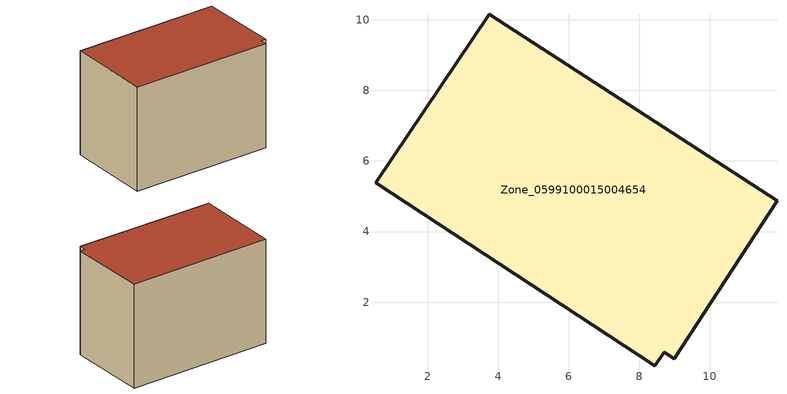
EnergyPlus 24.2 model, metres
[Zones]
Zone_0599100015004654
 floor ground (C_G): 8.71,0.58 8.43,0.2 0.52,5.38 3.75,10.16 11.9,4.87 8.99,0.4 z0.81
 wall outside (C_F): 8.43,0.2 8.71,0.58 8.99,0.4 11.9,4.87 3.75,10.16 0.52,5.38 8.43,0.2 z0.81:7.72
 roof outside (C_R): 11.9,4.87 3.75,10.16 0.52,5.38 8.43,0.2 8.71,0.58 8.99,0.4 z7.72
[BUILDING]
Pand.0599100015004654: North Axis=0; Terrain=City; Loads Convergence Tolerance Value=0.04; Temperature Convergence Tolerance Value=0.4; Solar Distribution=FullExterior; Maximum Number of Warmup Days=25; Minimum Number of Warmup Days=1
[Site:Location]
Rotterdam.The.Hague.AP_ZH_NLD Design_Conditions: Latitude=51.96; Longitude=4.45; Time Zone=1; Elevation=-4.5
[SITE:GROUNDTEMPERATURE:BUILDINGSURFACE]
18, 18, 18, 18, 18, 18, 18, 18, 18, 18, 18, 18
[MATERIAL] Thermal Absorptance=0.9; Solar Absorptance=0.7; Visible Absorptance=0.7
Name | Roughness | Thickness | Conductivity | Density | Specific Heat
G.TC.1965-1974 | MediumSmooth | 0.15 | 0.882353 | 540 | 1210
F.TC.1965-1974 | Rough | 0.3 | 0.697674 | 1920 | 840
R.TC.1965-1974 | MediumRough | 0.2 | 0.232558 | 1500 | 1000
[CONSTRUCTION]
C_G: G.TC.1965-1974
C_F: F.TC.1965-1974
C_R: R.TC.1965-1974
[ZONE]
Zone_0599100015004654: Type=1; Multiplier=1; Ceiling Height=Autocalculate; Volume=Autocalculate; Floor Area=autocalculate; Part of Total Floor Area=Yes
[ZONEINFILTRATION:DESIGNFLOWRATE]
Infil_Zone_0599100015004654: Zone or ZoneList or Space or SpaceList=Zone_0599100015004654; Schedule=AlwaysOn; Design Flow Rate Calculation Method=Flow/Area; Flow Rate per Floor Area=0.003; Constant Term Coefficient=1; Temperature Term Coefficient=0; Velocity Term Coefficient=0; Velocity Squared Term Coefficient=0
[HVACTEMPLATE:ZONE:IDEALLOADSAIRSYSTEM]
Zone_0599100015004654: Maximum Heating Supply Air Temperature=50; Minimum Cooling Supply Air Temperature=13; Maximum Heating Supply Air Humidity Ratio=0.0156; Minimum Cooling Supply Air Humidity Ratio=0.0077; Heating Limit=NoLimit; Cooling Limit=NoLimit; Dehumidification Control Type=ConstantSensibleHeatRatio; Cooling Sensible Heat Ratio=0.7; Dehumidification Setpoint=60; Humidification Control Type=None; Humidification Setpoint=30; Outdoor Air Method=None; Outdoor Air Flow Rate per Person=0.00944; Outdoor Air Flow Rate per Zone Floor Area=0; Outdoor Air Flow Rate per Zone=0; Demand Controlled Ventilation Type=None; Outdoor Air Economizer Type=NoEconomizer; Heat Recovery Type=None; Sensible Heat Recovery Effectiveness=0.7; Latent Heat Recovery Effectiveness=0.65
[ZONECONTROL:THERMOSTAT]
ThermostatControl_Zone_0599100015004654: Zone or ZoneList=Zone_0599100015004654; Control Type Schedule=DualSetpointControlType; Control 1=Thermostat_Zone_0599100015004654; Temperature Difference Between Cutout And Setpoint=0
[THERMOSTATSETPOINT:DUALSETPOINT]
Thermostat_Zone_0599100015004654: Heating Setpoint Temperature Schedule=HeatingSetpoint_Zone_0599100015004654; Cooling Setpoint Temperature Schedule=CoolingSetpoint_Zone_0599100015004654
[SCHEDULE:COMPACT]
HeatingSetpoint_Zone_0599100015004654: Through: 12/31, For: AllDays, Until: 24:00, 21
CoolingSetpoint_Zone_0599100015004654: Through: 12/31, For: AllDays, Until: 24:00, 24
DualSetpointControlType: Through: 12/31, For: AllDays, Until: 24:00, 4
AlwaysOn: Through: 12/31, For: AllDays, Until: 24:00, 1
